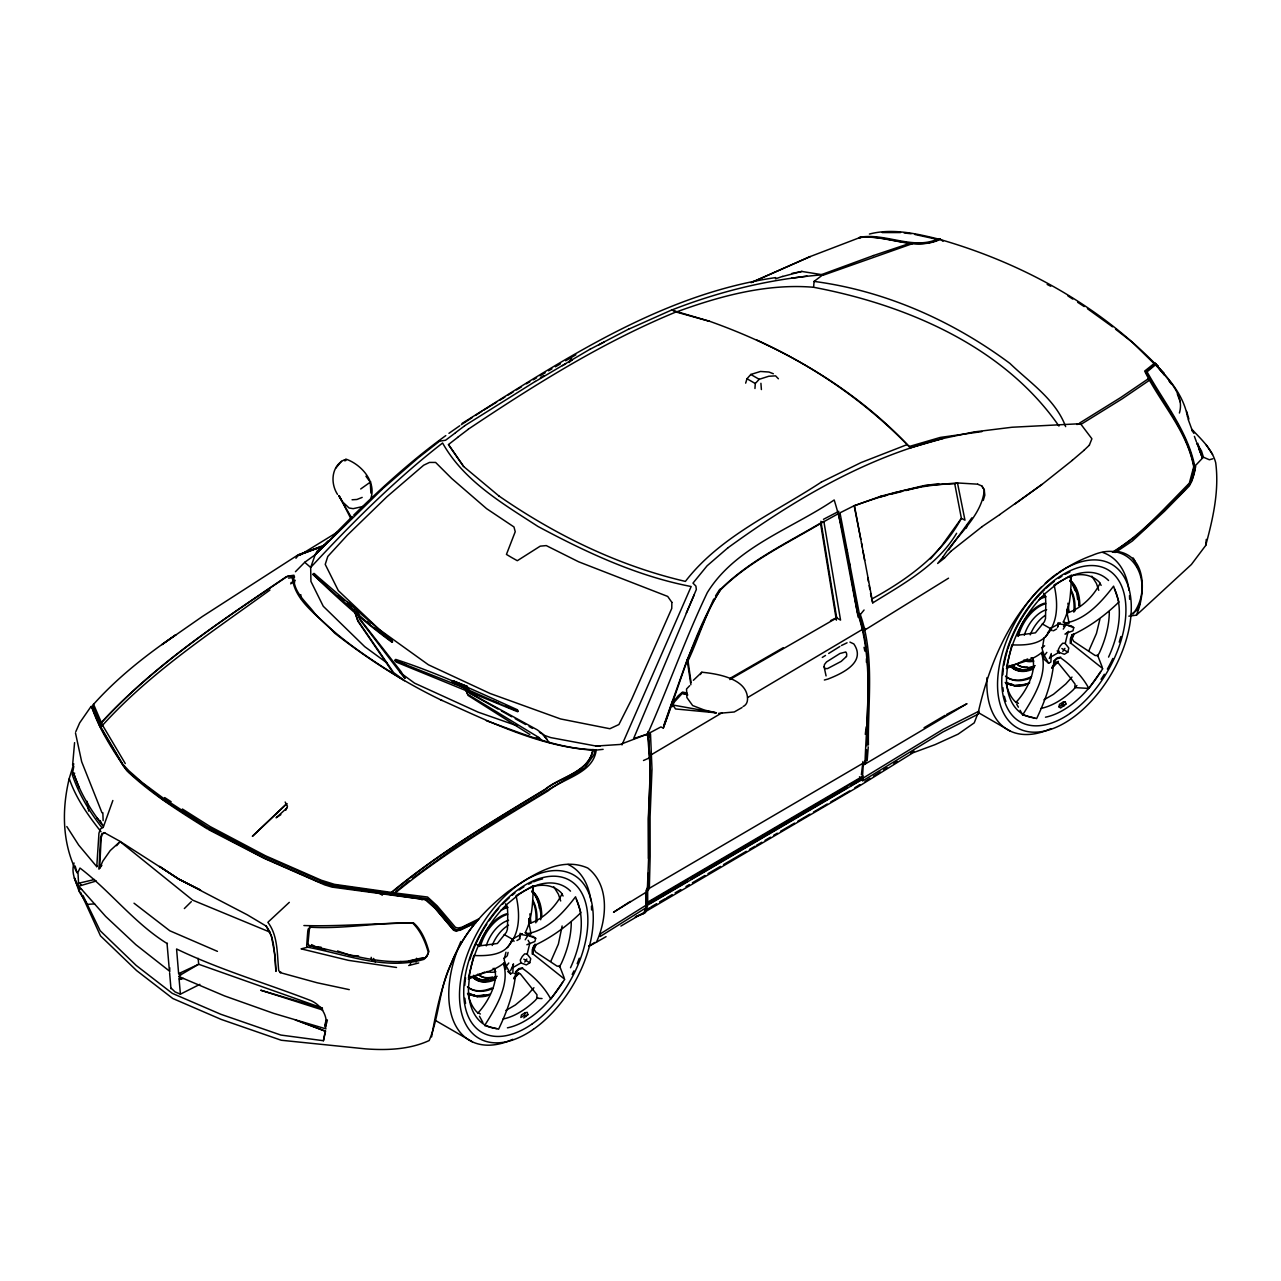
<?xml version="1.0" encoding="UTF-8"?>
<svg xmlns="http://www.w3.org/2000/svg" width="1281" height="1281" viewBox="0 0 1281 1281"><rect width="100%" height="100%" fill="white"/><g stroke="black" fill="none" stroke-linecap="round" stroke-linejoin="round"><path stroke-width="1.5" d="M648.41 858.398L648.314 819.119L650.22 771.578L648.618 735.534L650.508 733.885L651.997 769.24L650.075 816.83L650.156 856.092L649.339 888.101L647.658 891.336L647.722 903.858L646.2 904.77L646.136 892.217L648.346 885.363M1044.063 637.97L1042.35 648.506M866.42 662.325L866.468 658.626M532.223 954.089L532.304 949.573L534.401 945.09M1070.292 643.446L1070.372 638.915L1072.469 634.447M533.312 885.715C532.768 901.264 532.56 917.949 525.514 932.088L527.564 933.593C547.724 930.23 563.576 912.472 575.553 896.764L580.885 912.648C567.419 925.779 551.935 937.196 534.914 945.218L532.928 949.525L532.832 953.849L564.761 979.292L550.782 999.084C544.281 986.85 533.793 976.394 522.536 968.436L518.901 969.397L515.779 972.343C514.113 992.151 507.132 1011.366 498.581 1029.219L484.602 1025.569C495.699 1007.843 510.254 984.577 503.385 963.424C493.617 971.414 480.343 973.864 468.478 977.547L473.81 955.514C486.332 955.978 503.161 955.706 510.238 943.601C520.646 930.358 519.606 911.319 516.051 895.675L533.312 885.715L532.32 892.152M1071.364 575.073C1070.82 590.621 1070.612 607.306 1063.566 621.445L1065.632 622.95C1085.776 619.588 1101.644 601.83 1113.605 586.122L1118.937 602.006C1105.471 615.136 1089.987 626.553 1072.982 634.575L1070.98 638.883L1070.884 643.206L1102.813 668.65L1088.834 688.441L1074.823 687.593L1075.063 684.134L1071.22 678.946L1058.298 663.062L1055.128 662.133M647.818 888.982L648.17 873.178M325.966 1026.722C327.904 1015.449 321.163 1005.233 310.995 1000.637C266.24 983.328 219.932 969.861 176.57 948.981L178.651 973.864L180.013 975.241L198.667 964.257L322.412 1008.051M648.875 809.288L649.131 801.73M647.818 884.082L647.594 889.11L645.96 890.279M428.158 953.865L425.276 957.692C386.99 969.109 346.751 952.648 308.993 945.586L307.904 944.193L309.666 926.563M75.483 732.956L81.68 761.747L101.984 812.762M72.617 764.981L74.586 742.644M650.124 776.991L650.091 760.418M866.917 745.83C866.228 702.436 873.498 656.416 858.478 614.912L860.079 613.951C874.907 655.52 867.765 701.524 868.406 744.95M754.957 388.511L755.278 383.515L759.201 379.304L768.808 376.246L775.581 375.861L778.4 378.776M859.759 238.314L859.807 237.593C886.42 233.847 913.977 251.428 939.341 239.275C1020.06 262.349 1096.248 303.725 1155.286 363.932L1164.189 373.267M562.119 925.971L558.388 944.081L550.878 961.214M1070.372 581.51L1070.82 575.489M864.947 763.972C866.693 713.821 873.978 660.452 857.357 612.254C850.264 574.753 845.588 536.483 834.187 499.974C791.658 528.909 735.374 546.939 707.288 592.655C685.223 638.803 668.314 687.224 647.594 733.997L650.428 770.169L648.57 817.79L648.65 857.053L647.289 891.368L645.656 892.537L645.96 906.163L862.353 779.44L863.218 765.189L966.979 703.685L946.691 714.366M866.597 749.785L865.684 761.603L864.243 763.108M867.173 760.722L868.246 746.919M1058.955 426.061C1003.792 346.382 906.356 304.814 813.611 287.28L814.076 281.404L822.706 274.903M865.299 734.365L866.18 726.887M69.126 778.944C61.696 810.184 62.145 843.474 77.084 872.873L75.179 866.036M169.7 971.767L169.765 967.747M1128.865 616.161L1136.423 615.168L1191.378 564.505L1205.709 545.434L1206.286 539.397M865.251 761.699L865.38 760.562M649.931 756.863L647.898 731.723M371.09 497.717C376.15 480.679 360.521 464.026 345.822 459.078L344.909 460.712M504.282 959.149L505.963 952.231M603.127 749.337L594.672 750.266L594.192 754.333L584.937 767.735L495.907 821.313L452.737 849.143L412.386 878.206M861.392 774.765L862.946 761.458M370.866 493.057L370.289 482.537M416.021 962.095L416.565 958.252M1157.287 366.75L1132.244 342.235L1115.543 329.201M325.614 1030.933L323.436 1040.716L280.891 1035.064L220.78 1014.264L172.343 993.383L136.17 965.41L100.142 930.711L82.993 895.563M1136.423 615.168C1145.39 593.952 1147.344 557.123 1118.393 551.567M323.436 1040.716L325.246 1031.157L301.243 1021.918M507.708 971.414L510.543 973.896L512.848 972.711L513.185 964.161M1044.351 659.523L1048.611 663.254L1050.9 662.069L1051.237 653.502M431.601 1036.905C438.775 994.905 449.663 951.383 478.886 918.861L461.897 927.236L458.086 928.004L455.46 927.38L437.125 905.795L427.566 897.036L393.699 892.793L391.297 894.682L331.619 886.148L318.024 881.616L263.213 857.549L208.034 828.359L162.543 799.424L129.381 772.715L123.36 765.91L100.03 726.535L102.144 724.373L93.513 704.15M1179.401 413.026C1185.261 393.603 1165.886 377.719 1155.286 363.932L1145.887 371.778C1162.78 402.826 1187.103 430.992 1194.132 466.957L1191.266 480.471L1189.328 484.154M1195.045 466.172C1195.301 486.796 1174.837 496.548 1163.516 510.671M532.832 953.849L533.681 945.586M1070.884 643.206L1071.749 634.944M74.058 863.01C71.047 871.849 74.971 880.88 78.958 888.694M529.758 962.8L530.734 958.7L527.164 954.137L524.682 953.833L522.232 956.507L520.294 960.045L520.951 962.928L526.331 964.913L529.758 962.8L523.833 959.165M1067.81 652.157L1068.786 648.058L1065.216 643.494L1062.734 643.19L1060.284 645.864L1058.346 649.403L1059.019 652.285L1064.399 654.271L1067.81 652.157L1061.885 648.522M507.276 955.77L508.093 952.423M527.164 954.137L529.79 943.312L528.108 940.286M1065.216 643.494L1067.842 632.67L1072.95 630.828L1073.734 627.642L1071.268 625.849L1058.602 623.815L1057.498 627.61M1099.883 619.251L1096.456 633.438L1088.93 650.572M1205.709 545.434C1212.979 518.677 1219.384 490.559 1215.701 462.713C1212.13 449.071 1201.21 439.319 1191.938 429.391M519.446 938.252L520.55 934.457L533.216 936.491L535.682 938.284L534.898 941.487L526.875 944.738M865.267 764.1L865.732 762.227M525.162 1012.727L521.495 1014.92L520.855 1017.45L524.537 1015.273L525.162 1012.727L527.244 1012.358L527.884 1014.664L523.769 1017.915M1058.923 706.808L1059.547 704.278L1063.23 702.084L1065.296 701.716L1065.936 704.022L1060.588 707.993L1058.923 706.808L1062.59 704.63L1063.23 702.084M410.272 964.417L411.233 960.83M326.447 1023.631L327.424 1019.932M180.013 975.241L178.876 976.522L224.575 995.929L273.574 1013.351L325.918 1028.867L324.701 1025.489L326.095 1020.365M103.521 826.549L112.856 800.497M978.268 712.428C992.695 647.818 1026.145 579.188 1092.389 555.314C1132.852 537.588 1155.846 583.528 1133.044 614.031M943.184 556.723C956.779 535.298 981.919 515.939 984.352 489.854L981.87 485.947L977.659 484.234M983.264 500.439L984.817 495.155L984.256 489.886L981.774 485.979M745.67 383.147L746.999 378.744L750.81 374.468L760.498 371.458L768.968 372.034L773.34 373.748M73.802 766.294L72.28 774.653C78.685 793.9 89.286 811.417 101.711 827.366M966.354 528.044L967.587 524.265M663.622 725.783L687.128 659.843L713.725 599.06M663.302 728.04C680.996 681.364 693.838 631.357 720.867 589.02M673.133 699.442L663.318 728.072L660.916 726.935L647.578 734.029L620.196 744.453L596.113 746.054L550.75 737.6L543.304 734.99M562.055 893.802C555.89 906.596 542.776 919.566 528.973 923.617L530.991 933.513M1100.107 583.159C1093.942 595.953 1080.844 608.923 1067.041 612.975L1069.043 622.87M381.882 489.502L315.19 554.769L310.675 567.451L310.931 581.414L323.26 606.265L364.717 646.649L387.23 663.126M977.595 714.174L974.249 722.852L958.092 734.157L935.066 744.645L912.921 752.828L857.71 787.03L620.901 926.067M1089.33 445.148L1091.908 438.775L1080.54 423.755L1076.809 424.475M647.578 734.029L633.583 738.625L696.336 589.5L695.903 586.074L692.973 583.127L707.08 565.818L727.784 547.916M73.77 763.828L69.222 778.528C75.931 798.303 88.229 815.517 101.039 831.801M686.84 662.117L702.725 623.655M1139.978 603.719L1137.384 609.964L1130.466 614.832M66.82 826.549L78.685 845.076L96.764 866.677L97.068 865.924M686.824 662.101L688.009 660.804C699.266 637.394 705.735 611.421 720.579 589.852C749.081 561.462 786.342 543.849 820.577 523.497L838.575 513.553M285.807 810.2L287.472 806.245L285.167 802.034M344.589 459.687C331.283 465.9 330.194 483.145 337.511 494.386M621.958 744.934L691.164 586.522C636.849 576.066 586.394 552.399 537.94 526.443C502.504 503.433 463.818 480.951 442.585 443.002C394.756 480.167 351.827 523.128 310.675 567.451L304.718 562.311L295.447 571.71M686.296 613.071L694.206 594.88M716.479 712.86L675.503 708.953L672.925 705.03L674.174 702.212L682.341 693.325L686.984 694.206M75.803 731.675L79.694 722.836L90.903 706.68L91.8 707.176C99.534 730.106 113.224 750.746 126.691 770.57C150.774 793.66 179.372 811.305 207.49 828.999M510.495 970.79L513.585 964.097M1049.331 658.482L1050.868 655.135M533.873 948.148L535.554 944.641M1071.925 637.506L1073.622 633.999M588.732 946.403L596.45 942.159C606.89 919.326 609.932 885.155 587.771 868.038C559.749 855.74 530.734 876.044 508.333 891.384C483.786 910.455 462.457 934.57 451.104 963.872C439.175 988.003 439.367 1016.377 429.183 1040.54C409.504 1049.619 386.974 1050.404 365.677 1048.883L281.26 1040.252L221.213 1019.42L172.807 998.507L136.587 970.566L100.51 935.899L80.607 892.329M96.764 866.677L98.957 833.162L100.43 828.999L103.361 827.35M559.349 966.835L561.302 963.536A73.657 42.529 -60 0 0 571.246 922.448M1097.401 656.192L1099.354 652.894A73.657 42.529 -60 0 0 1109.298 611.806M1069.635 576.066L1054.103 585.033C1057.658 600.677 1058.698 619.716 1048.29 632.958C1041.213 645.064 1024.4 645.336 1011.862 644.871L1006.53 666.905C1018.395 663.222 1031.669 660.772 1041.453 652.782C1048.306 673.934 1033.751 697.2 1022.654 714.926L1036.633 718.577C1045.184 700.723 1052.165 681.508 1053.831 661.685L1056.953 658.754L1060.588 657.793C1071.861 665.752 1082.333 676.208 1088.834 688.441M513.137 939.533L507.436 947.604M1051.189 628.891L1045.488 636.961M525.21 939.758L527.42 936.251M1063.262 629.115L1065.472 625.608M715.551 595.873L719.826 589.244M700.323 674.559L701.844 672.237C717.728 673.742 748.408 678.85 747.496 699.794A14.315 10.04 44.2 0 1 743.092 706.52M971.879 517.844L948.645 549.789M864.067 609.996L858.174 617.186L838.591 514.466L840.144 513.665L859.775 616.209L863.634 630.764L948.532 578.179M510.591 942.127L512.88 938.893L522.312 933.641L520.55 934.457M524.73 962.031L526.843 959.021M1047.506 633.102L1050.932 628.234L1060.364 622.998L1058.602 623.815M1062.782 651.389L1064.895 648.378M956.619 533.28C937.308 565.578 903.713 583.624 872.745 602.871L871.576 599.124C907.46 579.476 941.423 554.929 961.39 518.341L954.729 483.722C920.126 484.33 886.516 494.194 854.171 505.787L860.832 539.333M295.943 558.26L298.921 554.465L323.292 546.202M101.872 865.348L98.941 869.159L100.591 837.374L101.791 833.899L104.209 832.586L119.613 841.105L178.667 878.942L200.573 890.087L178.7 879.166L159.565 866.404L178.171 878.766M116.571 845.716L120.046 841.585L192.71 900.175L270.195 932.216M516.707 710.619L517.364 709.754C477.381 691.676 437.542 673.005 395.733 659.411L394.852 660.404L396.165 662.053L517.716 711.772L458.95 685.719L394.852 660.404M510.543 973.896L506.267 966.21L508.781 963.008M1048.611 663.254L1044.319 655.568L1046.849 652.365M102.928 825.781C90.791 810.104 80.191 793.003 73.962 774.076L74.682 773.18M341.403 461.256L335.814 468.125M569.116 361.578L571.534 358.584M199.868 984.352L180.397 994.168L174.985 991.862L171.318 988.292M943.264 556.707L937.66 563.464L944.481 558.068M569.084 362.571L571.646 359.497M537.652 997.563L535.25 1000.413A73.657 42.529 -60 0 1 503.065 1019.003M1076.905 685.495L1073.318 689.77A73.657 42.529 -60 0 1 1041.133 708.361M930.422 558.996L941.839 545.562L961.39 518.341L964.961 520.166L957.499 482.953L922.896 485.819L895.163 492.528M529.87 734.509L468.061 695.439L464.955 688.089L452.001 682.229L453.17 680.868L467.277 686.456L470.287 693.501L497.941 709.017M297.368 555.762L322.556 546.346L327.968 540.918M299.546 555.362L338.104 531.711M316.407 553.36L322.556 546.346M505.499 903.794L507.356 906.564L507.772 914.01L507.436 929.221L506.347 932.344L497.38 943.473L479.59 945.89L476.724 944.561M1043.567 593.151L1045.424 595.921L1045.824 603.367L1045.504 618.579L1044.399 621.701L1035.432 632.83L1017.642 635.248M299.674 554.465L324.942 544.937M533.937 987.715L527.74 994.616L515.394 1004.961L505.883 1010.469M1071.989 677.073L1065.792 683.974L1053.462 694.318L1043.935 699.826M1194.132 466.957L1203.403 457.189L1201.482 450.944L1196.582 443.034M944.401 558.084L950.662 551.519M513.841 978.748L519.013 973.272M1051.893 668.106L1058.362 661.268L1051.797 667.769M689.69 685.687L686.536 688.986L686.904 697.569L692.637 705.543L704.294 710.026L716.095 712.78L672.925 705.03M267.889 922.336C278.201 935.819 277.016 954.377 278.714 970.502L280.267 972.631L280.843 972.039M720.851 589.036C750.122 560.213 788.231 542.359 823.203 521.543M1184.925 489.15L1145.182 528.22M693.389 680.275L701.844 672.237M333.364 535.49L352.275 516.499M346.206 523.881L315.078 554.753L317.432 550.814L325.454 544.361M513.745 978.412L518.997 973.208M184.352 908.549L191.317 901.648M268.45 921.76L289.298 902.352M1083.902 450.368L1089.458 445.099M353.652 515.17C382.667 486.78 412.85 459.383 445.804 435.588M1063.566 626.441L1066.064 624.071M1066 633.695L1068.498 631.325M515.554 971.799L518.789 968.724L522.6 967.731M1053.606 661.156L1056.841 658.082L1060.652 657.073M351.907 605.977L313.989 573.488L312.916 574.336L369.264 624.167L390.753 640.884L391.554 640.116L354.773 608.619M286.752 803.731L252.357 836.349L286.816 803.651M118.829 842.706L110.23 850.568L102.736 861.264L99.614 868.358L101.215 837.582L102.368 834.075L104.77 832.746M1137.448 535.282L1146.095 527.436M854.171 505.787L880.816 496.227M381.802 489.47L417.91 458.134L439.495 441.224M1072.229 460.375L1084.03 450.32M950.566 551.535L981.919 526.795M392.082 671.308L358.056 621.461L354.549 611.165L346.815 604.456L347.936 602.406L357.063 609.836L360.553 619.844L401.081 671.66L405.004 678.241M1156.086 364.316L1147.055 371.826C1164.093 402.57 1187.599 430.928 1194.837 466.54L1194.02 468.558C1187.823 431.169 1160.65 403.659 1144.67 371.074L1154.805 363.003L1158.28 366.446L1154.805 363.003M1138.377 534.497L1113.749 552.127M477.765 1013.175C487.228 1003.327 499.142 982.367 494.37 968.276M1015.817 702.532C1025.296 692.685 1037.194 671.724 1032.438 657.633M395.765 891.576L409.36 880.639M999.66 514.626L1042.045 484.41L1072.357 460.327M457.637 437.445L448.446 444.571L463.578 466.46L498.917 495.971M290.675 583.864L295.271 580.293M457.573 437.397L468.27 429.311M455.508 432.77L445.548 440.264L439.431 441.176M455.444 432.722L464.603 425.852M1015.016 503.945L1041.917 484.442M742.035 707.544L734.253 711.98L718.705 713.341M304.718 562.311L315.19 554.769M360.698 488.99L370.721 481.848M448.942 433.33L459.783 425.74M269.955 590.029C211.621 632.366 150.293 672.301 101.711 726.199L99.822 724.101C154.072 665.255 221.885 620.404 287.697 576.146L293.925 575.233L294.534 577.155L288.561 578.115M727.752 547.932C793.195 500.503 864.179 458.086 943.28 438.406M981.822 526.811L999.772 514.61M468.222 429.247C534.593 384.844 602.727 342.027 676.832 311.635L708.633 321.019M286.832 808.087L276.104 817.774L280.859 814.636M503.641 958.396L506.587 956.459M1041.693 647.754L1044.639 645.816M462.169 423.37C559.621 362.395 659.299 294.454 775.678 277.593M461.32 424.668L472.337 417.494M475.475 415.444L481.768 411.345M464.555 425.804L535.362 381.386M630.316 901.44L613.519 912.248L645.656 892.537M910.663 753.116L913.961 751.034M298.233 554.769L202.382 616.497L161.982 644.599L175.961 634.687C145.89 655.248 116.939 677.937 92.696 705.271L100.494 724.101M822.29 657.425L825.492 655.44M828.679 653.454L839.872 646.489M483.417 410.32L496.644 402.17M499.942 400.136L504.906 397.078M508.205 395.028L513.153 391.97M516.467 389.936L521.415 386.878M588.7 946.211L594.832 942.432M854.795 787.751L859.903 784.596M864.995 781.442L870.087 778.288M873.482 776.19L880.287 771.979M883.682 769.881L887.076 767.783M893.882 763.572L897.276 761.474M783.348 647.642L730.266 678.225M821.393 482.056C774.941 512.672 720.082 536.291 685.399 581.398C618.355 565.802 555.33 534.994 498.869 495.939M864.002 629.451L865.556 628.523M525.434 1016.121L527.884 1014.664M1061.629 703.893L1065.296 701.716M1063.502 705.479L1065.936 704.022M540.438 377.767L543.72 375.733M650.075 755.47L721.94 712.812M747.608 697.569L863.938 628.507L858.446 613.967M924.065 727.752L945.074 715.326M535.41 381.466L590.173 349.121M526.379 383.82L529.79 381.818M533.2 379.817L536.611 377.815M540.022 375.813L545.146 372.819M548.556 370.817L551.967 368.816M555.394 366.814L560.502 363.804M565.626 360.81L575.874 354.805M647.69 889.27L863.522 762.932M648.346 901.776L863.09 776.03M647.978 902.897L860.944 778.175M649.963 903.361L687.737 881.248M691.18 879.23L847.414 787.735M850.856 785.733L862.866 778.688M644.599 910.711L649.771 907.685M650.94 906.964L656.673 903.649M659.587 901.92L665.287 898.622M666.504 897.885L672.189 894.602M675.135 892.841L680.803 889.558M685.976 886.548L689.418 884.53M692.429 882.737L704.934 875.467M707.977 873.658L720.434 866.404M723.541 864.579L746.295 851.305M749.465 849.431L754.909 846.277M756.366 845.396L761.811 842.241M765.013 840.352L770.425 837.214M773.66 835.308L777.311 833.178M780.561 831.273L794.556 823.123M797.855 821.185L809.944 814.108M813.515 812.042L827.238 804.02M830.745 801.97L849.703 790.905M562.439 365.661L565.69 363.772M568.94 361.899L572.191 360.025M729.818 679.554L836.685 617.938L840.544 620.084L823.827 521.255M516.948 940.526L520.102 938.701M1053.43 630.796L1056.585 628.971M512.464 967.828L520.951 962.928M1050.532 657.185L1059.019 652.285M596.45 942.159L606.073 936.651M78.589 883.906L77.965 872.377L79.982 868.07C110.022 890.839 134.185 923.089 167.042 943.489L167.427 943.28M590.189 349.201L628.571 329.153M823.459 519.317L838.831 511.311M1027.698 658.946L1006.402 668.522M484.842 972.023L468.35 979.164M598.835 344.845L604.056 342.107M838.527 513.569L854.427 505.579L872.745 602.871M476.756 921.071L457.125 929.878L454.483 928.757L435.844 906.468L427.854 898.766L394.58 894.234M1064.943 634.095L1067.842 632.67M821.345 482.088L861.104 462.553L907.14 444.603C864.179 400.649 812.586 365.453 756.719 339.993M830.504 620.661L837.117 617.458M858.702 237.85L859.567 237.433C886.756 234.487 914.666 251.684 940.494 239.275L943.008 241.324M841.457 645.496L847.061 642.806M752.155 282.204L810.152 256.584L860.464 237.321M751.018 282.701L810.152 256.584L809.176 257.001M628.587 329.233L671.965 309.858M643.494 760.498L649.771 757.728M1029.572 682.789L1025.921 684.342L1015.689 685.367M180.397 994.168L179.036 978.428L179.884 979.405L181.646 978.668L178.876 976.522M96.315 880.992L78.782 886.18L105.65 916.411L135.866 944.705L169.444 971.078M1069.731 576.882L1073.318 575.393A73.657 42.529 -60 0 1 1099.354 582.198L1101.132 585.385M531.679 887.525L535.25 886.036A73.657 42.529 -60 0 1 561.302 892.841L563.08 896.027M860.56 237.145C886.58 232.998 913.673 250.548 938.525 238.714L940.494 239.275M362.187 497.396L356.935 499.478L352.067 499.782M304.029 553.008L320.378 546.891M791.882 273.413L801.906 271.46L822.77 274.807C771.098 278.746 720.178 291.091 671.965 309.938L676.224 312.036C719.698 296.087 767.063 283.277 813.611 287.28M775.421 278.842L782.723 276.36M423.451 957.628L409.071 960.846M782.691 276.472L801.954 271.364M400.969 961.503L399.48 961.951L401.097 962.127M708.649 320.939C783.556 347.423 854.411 388.367 909.158 446.525L940.286 437.429L981.919 431.601M909.158 446.525L910.647 447.742L943.184 438.454L974.505 431.841M1212.819 458.79L1209.344 459.767L1203.403 457.189M179.884 979.405L183.423 978.428M954.729 483.722L957.499 482.953L977.755 484.186M880.752 496.259L895.227 492.496M408.687 965.538L418.695 962.976M824.356 680.019L827.878 679.09C841.505 673.774 866.645 662.517 853.819 643.927L849.927 642.101M879.134 497.188L886.74 495.299M890.551 494.338L901.968 491.504M905.779 490.559L921.007 486.764M301.852 948.661L307.744 947.219C345.502 954.281 385.725 970.742 424.027 959.325L427.23 956.058L428.142 951.879C425.26 941.551 420.408 930.663 412.786 923.169C379.08 922.112 344.893 929.189 310.931 927.236L308.257 928.949L307.792 931.031L306.655 945.826L307.744 947.219M94.57 879.487L79.326 883.089L81.167 884.883M514.033 973.416L520.23 973.72L536.995 994.777L536.771 998.235L542.023 998.556M869.399 234.055C892.585 228.018 916.684 233.702 939.341 239.275L937.484 239.483M291.075 582.503L294.854 581.942M791.594 278.217L807.046 276.104M922.977 485.787L938.781 483.674M974.409 431.889L1012.054 427.246L1080.652 423.691M882.113 232.566L900.575 232.566M477.637 996.01L487.869 994.985M94.586 903.874L87.3 904.386L79.582 892.281L79.102 888.614M303.901 925.539C340.186 926.659 376.694 922.977 412.786 923.169M536.275 737.664L539.061 737.616L541.831 740.45M1068.786 623.511L1065.2 623.543L1063.086 622.006M530.734 934.153L527.148 934.185L525.034 932.648M344.493 460.503L345.998 460.487M324.701 1025.489L325.95 1025.473M363.868 506.283L353.156 508.669L349.121 507.997L342.7 502.04L338.728 495.683L351.955 518.469M596.113 746.054L599.972 746.166M594.672 750.266C540.086 747.111 489.47 721.651 440.376 699.666M358.584 955.914L350.722 955.466L337.495 950.966M321.083 947.187L315.815 946.755L311.475 944.609M904.114 232.966L911.175 233.75M396.518 967.475L348.448 960.35L301.067 948.837M391.297 894.682L426.557 899.71L434.787 907.717L453.858 930.262L460.055 930.326L475.94 922.544L456.308 931.335L453.65 930.23L435.156 908.357L425.148 899.63L332.019 887.109L324.621 884.851L264.35 858.446L208.675 829.688M391.938 892.473L334.453 884.338L321.323 880.239L265.487 855.772L210.148 826.565L182.398 809.016M814.076 281.404C885.091 290.739 952.696 320.842 1009.94 363.436C1029.924 382.731 1055.624 399.496 1065.648 426.637M349.281 989.637L317.176 982.783L280.267 972.631M914.938 234.503L935.61 239.003M687.048 693.053L682.565 692.06L678.306 695.679L673.678 701.315L672.317 706.648M325.71 949.829L309.089 945.49L307.904 944.193M676.224 312.036L709.306 321.243M322.428 1008.483L260.7 990.213L322.796 1010.036M682.341 693.325L687.817 694.975M1006.53 683.317L1015.417 686.056A60.735 35.067 -60 0 0 1025.777 685.031M468.478 993.96L477.365 996.698A60.735 35.067 -60 0 0 487.725 995.673M517.252 725.847L478.149 712.156L414.564 683.141L400.088 672.541M671.965 309.938L676.832 311.731M486.38 720.739C522.008 733.308 557.892 749.193 596.257 749.785C593.439 773.548 563.416 777.935 547.964 790.969C495.123 822.882 441.737 854.539 394.052 893.978L390.593 892.969C438.518 853.37 492.048 821.393 545.114 789.288C560.47 776.558 589.132 772.363 592.975 749.449C589.308 772.667 560.486 776.894 545.001 789.704C492.176 821.81 438.454 853.242 391.041 893.209L331.539 884.707L324.125 882.449L263.854 856.044L207.554 826.934L162.143 797.326L142.287 782.563L128.917 770.794L122.736 764.165L99.518 724.902C152.807 665.447 220.908 621.317 286.271 576.722L292.212 575.826C293.365 601.077 319.401 616.081 334.741 633.198C368.127 659.235 403.851 682.197 442.073 700.483M1068.274 625.624L1073.734 627.642M530.222 936.283L535.682 938.284M295.303 1019.98L325.246 1031.157M452.001 682.229L464.763 687.192L467.853 694.366L539.061 737.616M467.277 686.456L453.17 680.868M396.822 661.268L406.109 664.919M1006.914 682.645L1015.417 686.056M505.531 706.183L518.165 711.243L517.364 709.754M468.846 993.287L477.365 996.698M755.278 383.515L746.999 378.744M493.041 701.027L498.341 703.269M217.45 951.367L169.829 930.791L134.025 903.201M1047.169 284.446L1050.724 286.239M759.201 379.304L750.81 374.468M1018.427 703.349L1015.08 701.54A73.657 42.529 -60 0 1 1006.274 683.782M480.375 1013.992L477.028 1012.182A73.657 42.529 -60 0 1 468.222 994.424M466.444 686.072L469.326 692.653L537.347 729.898L542.423 733.709L549.485 742.916M501.399 710.955L511.776 716.768M515.234 718.705L525.61 724.534M529.069 726.471L532.528 728.409M1042.302 623.927L1050.852 628.795M504.234 934.57L512.8 939.437M978.46 712.684L1010.485 731.195M435.348 1020.397L472.433 1041.837M539.429 732.284L543.32 734.621L546.939 739.281M404.476 680.723C372.819 660.948 340.97 640.66 314.918 613.647C306.719 602.278 292.821 592.174 293.909 576.626M164.673 797.567L171.126 801.73M1067.906 295.911L1072.789 299.097M1077.673 302.3L1084.174 306.559M1087.425 308.689L1112.5 326.815M377.383 891.976L382.314 895.195M181.326 974.569L179.388 973.304L198.667 964.257L198.171 958.332M80.399 888.63L81.568 889.414M413.299 922.704C421.657 929.734 426.237 941.423 429.007 951.943M1062.59 704.63L1064.271 705.815M524.537 1015.273L526.219 1016.457M401.577 678.466L393.603 672.573L357.703 620.308L354.164 610.172L346.527 603.591M374.676 627.93L392.627 641.813L391.554 640.116M347.936 602.406L355.974 609.292L359.529 619.171L404.748 678.418M907.06 444.651L910.647 447.742M338.136 595.617L343.852 600.597M318.248 578.115L313.989 573.488M321.083 580.613L326.735 585.625M469.326 692.653L470.287 693.501M367.263 621.429L370.225 624.103M859.487 776.75L862.353 779.44M1057.177 650.876L1059.499 653.23M390.753 640.884L392.082 642.261C363.884 621.893 337.928 598.451 312.916 574.336M1158.504 367.855C1171.699 381.658 1184.124 397.702 1187.503 416.965M1069.795 580.885L1073.622 585.033L1077.849 594.4L1079.291 606.233M531.743 891.528L535.554 895.675L539.797 905.043L541.239 916.876M96.956 817.806L103.441 826.053M1164.413 375.141L1155.286 363.932M1168.993 381.001L1171.266 383.932M365.934 476.228L369.264 480.743M266.048 925.859C275.591 938.653 274.198 956.218 275.991 971.382L275.255 957.067L271.412 935.995L266.112 926.051L247.297 914.826L179.324 879.439M448.51 444.619L463.626 466.492M91.351 706.183L99.934 726.471L102.064 724.422L125.266 763.556M1132.932 558.148L1137.48 567.419M1212.563 454.419L1206.013 444.587M1191.81 430.128L1193.876 433.362M1041.805 652.157L1043.983 658.626M503.753 962.8L505.931 969.269M1091.876 576.178L1096.456 583.512L1098.746 590.333M553.824 886.82L558.388 894.154L560.678 900.975M1071.941 638.338L1073.67 641.301L1095.239 655.552L1097.625 655.296L1102.156 666.985M533.889 948.981L535.602 951.943L557.187 966.194L559.573 965.938L564.104 977.627M826.069 675.92L824.067 666.696M1198.744 448.462L1202.475 457.974L1197.03 443.466M351.01 518.949L339.337 495.907M1016.682 704.086L1018.379 707.176M1020.092 710.282L1022.654 714.926M479.478 1016.281L482.889 1022.478M1133.397 558.292L1135.014 561.27M100.142 820.561L101.455 823.059M78.685 886.74L74.378 877.917L79.118 891.368M373.62 958.428L375.269 961.983M1050.932 628.234L1052.085 630.732M512.88 938.893L514.017 941.375M73.962 774.076L73.513 773.067L79.39 788.215M1177.335 394.004L1180.313 402.09M1187.919 418.679L1192.451 431.056M1194.404 436.357L1196.342 441.657M1042.222 649.323L1044.319 655.568M504.17 959.965L506.267 966.21M1197.703 443.146L1202.475 457.974M1186.622 411.313L1188.88 419.063M371.17 957.307L372.034 961.198M864.035 647.337L864.851 651.1M464.763 687.192L464.955 688.089M846.741 549.453L847.478 553.296M849.335 562.903L850.072 566.746M861.521 543.176L862.225 547.003M862.914 550.83L864.659 560.405M820.897 521.239L836.685 617.938M820.577 523.497L836.381 620.196M867.765 577.811L868.454 581.686M869.159 585.561L869.847 589.436M870.536 593.311L871.224 597.186M855.724 598.739L856.365 602.486M857.021 606.233L857.662 609.996M87.156 801.314L88.677 811.113M687.128 659.843L690.891 684.695M688.009 660.804L691.083 682.565M1067.906 603.223L1068.995 612.174M529.854 913.865L530.942 922.816M863.938 628.507L864.051 629.692M169.62 973L170.965 988.724M167.042 943.489L169.252 969.028M760.914 383.291L761.394 389.552M88.261 804.772L88.437 808.471M102.848 812.714L103.137 820.593M300.795 594.64L300.875 598.515M1058.154 622.598L1058.154 626.249M520.102 933.241L520.102 936.891M1058.987 572.351A94.41 54.587 -59.9 0 1 1127.216 636.385A94.41 54.587 -59.9 0 1 1017.274 727.848A94.41 54.587 -59.9 0 1 1041.133 587.21M1045.248 583.239A94.41 54.587 -59.9 0 1 1057.433 573.408M1120.795 636.609A86.051 49.751 -59.9 0 1 1119.21 642.053M1112.837 658.45A86.051 49.751 -59.9 0 1 1107.36 669.114M1104.318 674.27A86.051 49.751 -59.9 0 1 1101.052 679.298M1005.873 701.444A86.051 49.751 -59.9 0 1 1004.336 696.256M1003.343 691.116A86.051 49.751 -59.9 0 1 1002.911 687.625M1002.799 674.799A86.051 49.751 -59.9 0 1 1003.359 669.098M1003.92 665.239A86.051 49.751 -59.9 0 1 1007.298 650.812M1007.859 649.003A86.051 49.751 -59.9 0 1 1033.062 602.214M1034.295 600.709A86.051 49.751 -59.9 0 1 1044.704 589.548M1046.049 588.283A86.051 49.751 -59.9 0 1 1054.359 581.35M1058.747 578.243A86.051 49.751 -59.9 0 1 1061.933 576.21M1065.135 574.368A86.051 49.751 -59.9 0 1 1069.907 571.983M1102.797 552.495A100.847 58.302 -59.9 0 1 1128.977 590.253M1129.49 595.617A100.847 58.302 -59.9 0 1 1129.65 599.3M1050.804 728.681A100.847 58.302 -59.9 0 1 987.043 677.633M1114.454 588.892A79.806 46.068 -60 0 1 1108.561 657.105M1100.667 671.788A79.806 46.068 -60 0 1 1045.472 717.2M1034.696 717.872A79.806 46.068 -60 0 1 1006.482 677.745L1007.715 663.478A79.806 46.068 -60 0 1 1045.472 593.263L1057.017 583.768A79.806 46.068 -60 0 1 1108.561 580.501M1066.993 609.692A42.801 24.707 -60 0 1 1067.153 613.247M1033.735 667.305A42.801 24.707 -60 0 1 1012.887 665.848M1067.281 608.251A44.595 25.748 -60 0 1 1067.457 611.95M1034.279 667.465A44.595 25.748 -60 0 1 1009.7 665.512M1032.758 666.744A42.801 24.707 -60 0 1 1028.099 668.442M1020.797 669.162A42.801 24.707 -60 0 1 1011.91 665.287M1072.902 585.609A60.735 35.067 -60 0 1 1074.951 590.493M1012.518 684.374A60.735 35.067 -60 0 1 1005.249 682.469M1068.034 607.034A44.595 25.748 -60 0 1 1068.434 612.51M1033.591 668.842A44.595 25.748 -60 0 1 1010.661 666.088M1070.259 580.229A60.735 35.067 -60 0 1 1079.835 605.913M1074.086 634.031A60.735 35.067 -60 0 1 1071.813 639.443M1024.32 635.232A26.661 15.388 -60 0 1 1046.609 609.66M1033.239 659.395A26.661 15.388 -60 0 1 1031.125 657.713M1030.244 634.848A26.661 15.388 -60 0 1 1045.344 615.296M1033.927 661.06A32.041 18.494 -60 0 1 1023.775 660.147M1018.331 636.385A32.041 18.494 -60 0 1 1045.664 603.735M1032.966 660.5A32.041 18.494 -60 0 1 1027.506 661.028M1017.37 635.824A32.041 18.494 -60 0 1 1044.688 603.175M1035.208 665.672A39.215 22.642 -60 0 1 1016.826 664.022M1038.827 599.812A39.215 22.642 -60 0 1 1046.001 596.754M1027.25 666.985A39.215 22.642 -60 0 1 1018.251 665.239M1039.66 598.275A39.215 22.642 -60 0 1 1045.04 596.193M1070.676 580.95A60.735 35.067 -60 0 1 1078.874 605.369M1056.185 662.197A60.735 35.067 -60 0 1 1052.358 666.488M1029.524 682.885A60.735 35.067 -60 0 1 1005.553 682.757M1072.149 583.335A60.735 35.067 -60 0 1 1076.44 592.815M1076.825 594.384A60.735 35.067 -60 0 1 1077.625 599.412M1013.479 684.935A60.735 35.067 -60 0 1 1006.209 683.029M1070.708 590.557A55.355 31.961 -60 0 1 1073.846 612.19M1031.557 676.592A55.355 31.961 -60 0 1 1007.282 677.537M1070.788 589.5A55.355 31.961 -60 0 1 1074.951 610.989M1030.821 677.921A55.355 31.961 -60 0 1 1005.505 676.16M579.284 958.172A86.051 49.751 -59.9 0 1 577.155 963.664M573.936 970.886A86.051 49.751 -59.9 0 1 572.175 974.457M465.563 1003.439A86.051 49.751 -59.9 0 1 464.859 998.267M464.747 985.441A86.051 49.751 -59.9 0 1 465.563 977.819M469.807 959.645A86.051 49.751 -59.9 0 1 486.844 924.065M489.086 920.767A86.051 49.751 -59.9 0 1 498.757 908.405M502.664 904.162A86.051 49.751 -59.9 0 1 509.358 897.693M512.112 895.323A86.051 49.751 -59.9 0 1 514.898 893.065M519.109 889.959A86.051 49.751 -59.9 0 1 523.881 886.852M528.685 884.178A86.051 49.751 -59.9 0 1 531.855 882.641M533.649 881.84A86.051 49.751 -59.9 0 1 542.568 878.894M567.995 864.435A100.847 58.302 -59.9 0 1 590.925 900.895M591.438 906.259A100.847 58.302 -59.9 0 1 591.598 909.958M512.752 1039.323A100.847 58.302 -59.9 0 1 460.888 941.455M576.402 899.534A79.806 46.068 -60 0 1 570.509 967.747M562.615 982.431A79.806 46.068 -60 0 1 507.42 1027.842M496.644 1028.531A79.806 46.068 -60 0 1 468.43 988.388L469.663 974.12A79.806 46.068 -60 0 1 507.42 903.906L518.949 894.41A79.806 46.068 -60 0 1 570.509 891.144M528.733 918.621A42.801 24.707 -60 0 1 529.101 923.889M495.683 977.947A42.801 24.707 -60 0 1 473.666 975.305M529.229 918.893A44.595 25.748 -60 0 1 529.405 922.592M496.227 978.108A44.595 25.748 -60 0 1 472.849 977.403M494.706 977.387A42.801 24.707 -60 0 1 491.568 978.62M488.141 979.517A42.801 24.707 -60 0 1 473.858 975.946M474.466 995.017A60.735 35.067 -60 0 1 468.894 993.816M529.982 917.676A44.595 25.748 -60 0 1 530.366 923.153M495.539 979.485A44.595 25.748 -60 0 1 472.609 976.73M532.207 890.871A60.735 35.067 -60 0 1 541.783 916.572M536.034 944.673A60.735 35.067 -60 0 1 533.745 950.086M486.252 945.874A26.661 15.388 -60 0 1 508.557 920.302M495.187 970.037A26.661 15.388 -60 0 1 493.073 968.356M492.192 945.49A26.661 15.388 -60 0 1 508.525 925.17M495.875 971.703A32.041 18.494 -60 0 1 487.18 971.494M480.807 945.106A32.041 18.494 -60 0 1 507.612 914.378M479.318 946.467A32.041 18.494 -60 0 1 506.635 913.817M497.156 976.314A39.215 22.642 -60 0 1 478.774 974.665M500.775 910.455A39.215 22.642 -60 0 1 507.949 907.396M492.625 976.987A39.215 22.642 -60 0 1 477.813 974.12M503.433 908.085A39.215 22.642 -60 0 1 506.988 906.852M532.624 891.592A60.735 35.067 -60 0 1 540.694 919.774M535.058 944.129A60.735 35.067 -60 0 1 533.585 947.716M518.116 972.839A60.735 35.067 -60 0 1 514.305 977.131M489.87 994.136A60.735 35.067 -60 0 1 467.501 993.399M534.097 893.978A60.735 35.067 -60 0 1 538.388 903.457M538.773 905.027A60.735 35.067 -60 0 1 539.365 908.325M483.994 994.985A60.735 35.067 -60 0 1 477.06 995.673M475.427 995.577A60.735 35.067 -60 0 1 468.157 993.672M533.44 902.945A55.355 31.961 -60 0 1 535.794 922.832M491.792 988.003A55.355 31.961 -60 0 1 469.23 988.179M532.736 900.143A55.355 31.961 -60 0 1 536.899 921.631M492.753 988.564A55.355 31.961 -60 0 1 467.453 986.802M419.688 897.453A21.265 12.282 60 0 1 422.073 899.951M671.868 602.358L671.756 608.443L631.645 699.314L618.899 724.534L609.868 728.729L560.55 718.945L490.127 693.501L428.414 664.791L379.352 629.547L338.344 590.637L325.23 564.393L327.776 556.466L347.327 535.17L386.846 496.836L423.675 465.211L429.503 462.425L435.62 462.441L451.681 478.47L486.604 508.669L513.969 526.955L515.234 531.727L506.443 554.417L511.695 557.555L517.316 560.71L540.23 546.154L546.266 545.594L578.644 561.799L667.705 596.434L671.868 602.358M646.329 905.043L646.232 907.637L600.213 936.491L600.565 933.705L646.329 905.043M862.786 778.288L862.561 780.946L942.976 731.931L978.396 714.061L978.86 711.227L943.424 729.113L862.786 778.288M1194.036 465.611L1189.312 483.209C1165.053 507.564 1142.156 534.241 1112.404 552.159L1115.511 552.399L1132.42 540.95L1164.589 511.167L1189.344 485.931L1192.051 480.759L1195.717 466.572L1194.036 465.611M647.417 906.115L645.432 912.632L635.296 916.892L643.879 913.529L645.88 907.028L647.417 906.115M846.469 656.496L841.185 661.396L827.542 668.586L825.156 668.602A3.971 2.69 -70.6 0 1 824.516 664.455L826.517 661.941L839.968 653.486L845.78 651.981A4.804 3.251 -70.6 0 1 846.469 656.496M650.204 736.143L648.298 737.792L647.049 734.782L649.291 733.853L650.204 736.143M1147.856 379.08L1120.635 397.59L1079.435 423.162L1081.02 424.331L1121.916 398.983L1148.865 380.649L1147.856 379.08M873.466 255.543L821.617 274.566L823.171 275.207L912.985 243.47L910.615 243.102L873.466 255.543M1070.34 713.229A87.781 50.68 -60 0 0 1114.07 574.561A87.781 50.68 -60 0 0 1007.138 649.275A87.781 50.68 -60 0 0 1070.34 713.229M533.36 1029.332A94.41 54.587 -59.9 0 0 580.469 880.239A94.41 54.587 -59.9 0 0 465.291 960.494A94.41 54.587 -59.9 0 0 533.36 1029.332M532.272 1023.871A87.781 50.68 -60 0 0 576.002 885.203A87.781 50.68 -60 0 0 469.086 959.917A87.781 50.68 -60 0 0 532.272 1023.871"/></g></svg>
